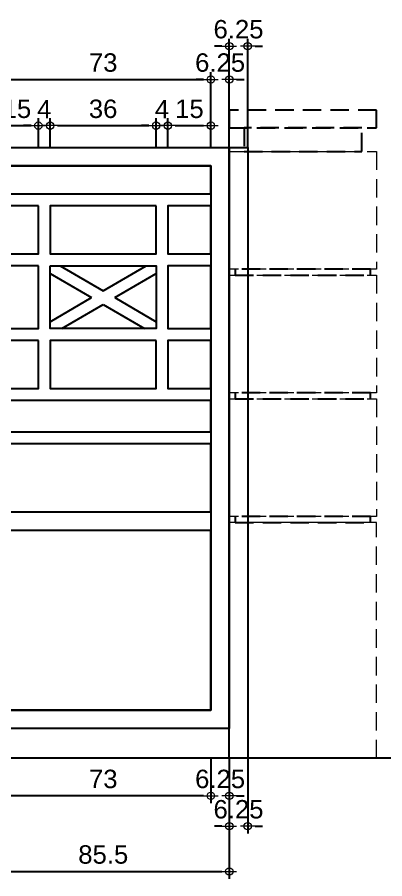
# Model space of a CAD drawing. Header units: millimetres. Extents: x -11 to 1625, y -267 to 180.
# Drawn here: x 890.11 to 895.11, y 23.24 to 34.94 of the extents above; entities that cross this region are included whole.
import ezdxf

# ---------------------------------------------------------------- set-up
doc = ezdxf.new("R2010")
doc.units = ezdxf.units.MM
doc.linetypes.add('HIDDEN', pattern=[0.375, 0.25, -0.125])
doc.layers.add('BESI', color=10, linetype='Continuous')
doc.layers.add('CONCRETE', color=8, linetype='Continuous', lineweight=5)
doc.layers.add('u', color=6, linetype='Continuous', lineweight=20)
doc.styles.get("Standard").update_dxf_attribs({"font": 'ARIALUNI.TTF'})
doc.dimstyles.new('SK-25', dxfattribs={"dimtxt": 0.25, "dimasz": 0.1, "dimexe": 0.1, "dimexo": 0, "dimgap": 0.1, "dimtad": 1, "dimdec": 0, "dimlfac": 25, "dimzin": 12, "dimdsep": 46, "dimtxsty": 'Standard', "dimblk": 'BULAT', "dimcen": 0.1, "dimclrd": 256, "dimadec": 0, "dimazin": 3, "dimtfac": 1, "dimtdec": 0, "dimtofl": 0, "dimtmove": 0, "dimatfit": 3, "dimldrblk": 'BULAT', "dimfxl": 0, "dimtolj": 1, "dimtzin": 0, "dimarcsym": 0})

# ---------------------------------------------------------------- blocks, each defined once
blk = doc.blocks.new('KOLOM PAGAR')
at = {"linetype": 'HIDDEN', "lineweight": -3}
for points in [[(1, 8.8), (-1, 8.8), (-1, 8.56), (1, 8.56)], [(0.8, 8.56), (-0.8, 8.56), (-0.8, 8.24), (0.8, 8.24)], [(0.92, 6.64), (-0.92, 6.64), (-0.92, 6.56), (0.92, 6.56)], [(0.92, 4.96), (-0.92, 4.96), (-0.92, 4.88), (0.92, 4.88)], [(0.92, 3.28), (-0.92, 3.28), (-0.92, 3.2), (0.92, 3.2)]]:
    blk.add_lwpolyline(points, close=True, dxfattribs=at)
at = {"linetype": 'HIDDEN'}
for points in [[(-1, 8.24), (1, 8.24), (1, 6.64), (-1, 6.64)], [(-1, 6.56), (1, 6.56), (1, 4.96), (-1, 4.96)], [(-1, 4.88), (1, 4.88), (1, 3.28), (-1, 3.28)], [(1, 3.2), (-1, 3.2), (-1, 0), (1, 0)]]:
    blk.add_lwpolyline(points, close=True, dxfattribs=at)
blk = doc.blocks.new('PINTU GERBNAG 3')
at = {"lineweight": 18}
for p, q in [((-1.245, 7.502), (-2.685, 7.502)), ((-1.085, 7.502), (-1.085, 6.862)), ((-2.685, 5.835), (-2.685, 6.688)), ((-1.245, 6.688), (-1.245, 5.835)), ((-1.085, 6.675), (-1.085, 5.835)), ((-1.245, 5.835), (-2.685, 5.835)), ((-1.085, 5.672), (-1.085, 5.032))]:
    blk.add_line(p, q, dxfattribs=at)
for p, q in [((-2.55, 6.688), (-1.965, 6.347)), ((-1.965, 6.347), (-1.38, 6.688)), ((-2.685, 6.582), (-2.124, 6.255)), ((-1.806, 6.255), (-1.245, 6.582)), ((-2.685, 5.927), (-2.124, 6.255)), ((-1.806, 6.255), (-1.245, 5.927)), ((-2.526, 5.835), (-1.965, 6.162)), ((-1.965, 6.162), (-1.404, 5.835))]:
    blk.add_line(p, q)
for points in [[(-0.25, 0.401), (-3.678, 0.401), (-3.678, 8.294), (-0.25, 8.294)], [(0, 0), (-0.25, 0), (-0.25, 8.294), (0, 8.294)], [(-0.5, 0.651), (-3.428, 0.651), (-3.428, 8.044), (-0.5, 8.044)], [(-0.5, 8.044), (-3.428, 8.044), (-3.428, 7.664), (-0.5, 7.664)], [(-2.845, 7.502), (-3.428, 7.502), (-3.428, 6.851), (-2.845, 6.851)], [(-1.245, 7.502), (-2.685, 7.502), (-2.685, 6.851), (-1.245, 6.851)], [(-0.5, 7.502), (-1.085, 7.502), (-1.085, 6.851), (-0.5, 6.851)], [(-2.845, 6.688), (-3.428, 6.688), (-3.428, 5.835), (-2.845, 5.835)], [(-2.685, 6.688), (-1.245, 6.688), (-1.245, 5.835), (-2.685, 5.835)], [(-0.5, 6.688), (-1.085, 6.688), (-1.085, 5.835), (-0.5, 5.835)], [(-2.845, 5.672), (-3.428, 5.672), (-3.428, 5.021), (-2.845, 5.021)], [(-1.245, 5.672), (-2.685, 5.672), (-2.685, 5.021), (-1.245, 5.021)], [(-0.5, 5.672), (-1.085, 5.672), (-1.085, 5.021), (-0.5, 5.021)], [(-0.5, 4.859), (-3.428, 4.859), (-3.428, 4.432), (-0.5, 4.432)], [(-0.5, 4.269), (-3.428, 4.269), (-3.428, 3.344), (-0.5, 3.344)], [(-0.5, 3.094), (-3.428, 3.094), (-3.428, 0.651), (-0.5, 0.651)]]:
    blk.add_lwpolyline(points, close=True)
blk = doc.blocks.new('BULAT')
for p, q in [((-1, 0), (1, 0)), ((0, -1), (0, 1))]:
    blk.add_line(p, q)
blk.add_circle((0, 0), 0.5)
blk = doc.blocks.new('*D950')
at = {"layer": 'Defpoints', "color": 0}
for p in [(892.745, 24.878), (892.995, 24.878), (892.745, 24.367)]:
    blk.add_point(p, dxfattribs=at)
at = {"layer": 'u', "color": 0, "lineweight": -2}
for p, q in [((892.745, 24.878), (892.745, 24.267)), ((892.995, 24.878), (892.995, 24.267))]:
    blk.add_line(p, q, dxfattribs=at)
at = {"layer": 'u', "lineweight": -2}
for p, q in [((892.645, 24.367), (892.545, 24.367)), ((893.095, 24.367), (893.195, 24.367))]:
    blk.add_line(p, q, dxfattribs=at)
at = {"layer": 'u', "lineweight": -2, "xscale": 0.1, "yscale": 0.1, "zscale": 0.1}
blk.add_blockref('BULAT', (892.745, 24.367), dxfattribs=at)
at = {"layer": 'u', "lineweight": -2, "xscale": 0.1, "yscale": 0.1, "zscale": 0.1, "rotation": 180}
blk.add_blockref('BULAT', (892.995, 24.367), dxfattribs=at)
at = {"layer": 'u', "color": 0, "insert": (892.87, 24.595), "char_height": 0.25, "attachment_point": 5}
blk.add_mtext('\\A1;6.25', dxfattribs=at)
blk = doc.blocks.new('*D951')
at = {"layer": 'Defpoints', "color": 0}
for p in [(892.995, 24.878), (893.245, 24.878), (892.995, 23.956)]:
    blk.add_point(p, dxfattribs=at)
at = {"layer": 'u', "color": 0, "lineweight": -2}
for p, q in [((892.995, 24.878), (892.995, 23.856)), ((893.245, 24.878), (893.245, 23.856))]:
    blk.add_line(p, q, dxfattribs=at)
at = {"layer": 'u', "lineweight": -2}
for p, q in [((892.895, 23.956), (892.795, 23.956)), ((893.345, 23.956), (893.445, 23.956))]:
    blk.add_line(p, q, dxfattribs=at)
at = {"layer": 'u', "lineweight": -2, "xscale": 0.1, "yscale": 0.1, "zscale": 0.1}
blk.add_blockref('BULAT', (892.995, 23.956), dxfattribs=at)
at = {"layer": 'u', "lineweight": -2, "xscale": 0.1, "yscale": 0.1, "zscale": 0.1, "rotation": 180}
blk.add_blockref('BULAT', (893.245, 23.956), dxfattribs=at)
at = {"layer": 'u', "color": 0, "insert": (893.12, 24.183), "char_height": 0.25, "attachment_point": 5}
blk.add_mtext('\\A1;6.25', dxfattribs=at)
blk = doc.blocks.new('*D952')
at = {"layer": 'Defpoints', "color": 0}
for p in [(889.819, 24.878), (892.745, 24.878), (889.819, 24.367)]:
    blk.add_point(p, dxfattribs=at)
at = {"layer": 'u', "color": 0, "lineweight": -2}
for p, q in [((889.819, 24.878), (889.819, 24.267)), ((892.745, 24.878), (892.745, 24.267))]:
    blk.add_line(p, q, dxfattribs=at)
at = {"layer": 'u', "lineweight": -2}
blk.add_line((892.645, 24.367), (889.919, 24.367), dxfattribs=at)
at = {"layer": 'u', "lineweight": -2, "xscale": 0.1, "yscale": 0.1, "zscale": 0.1, "rotation": 180}
blk.add_blockref('BULAT', (889.819, 24.367), dxfattribs=at)
at = {"layer": 'u', "lineweight": -2, "xscale": 0.1, "yscale": 0.1, "zscale": 0.1}
blk.add_blockref('BULAT', (892.745, 24.367), dxfattribs=at)
at = {"layer": 'u', "color": 0, "insert": (891.282, 24.595), "char_height": 0.25, "attachment_point": 5}
blk.add_mtext('\\A1;73', dxfattribs=at)
blk = doc.blocks.new('*D953')
at = {"layer": 'Defpoints', "color": 0}
for p in [(889.569, 24.878), (892.995, 24.878), (892.995, 23.341)]:
    blk.add_point(p, dxfattribs=at)
at = {"layer": 'u', "color": 0, "lineweight": -2}
for p, q in [((889.569, 24.878), (889.569, 23.241)), ((892.995, 24.878), (892.995, 23.241))]:
    blk.add_line(p, q, dxfattribs=at)
at = {"layer": 'u', "lineweight": -2}
blk.add_line((889.669, 23.341), (892.895, 23.341), dxfattribs=at)
at = {"layer": 'u', "lineweight": -2, "xscale": 0.1, "yscale": 0.1, "zscale": 0.1, "rotation": 180}
blk.add_blockref('BULAT', (889.569, 23.341), dxfattribs=at)
at = {"layer": 'u', "lineweight": -2, "xscale": 0.1, "yscale": 0.1, "zscale": 0.1}
blk.add_blockref('BULAT', (892.995, 23.341), dxfattribs=at)
at = {"layer": 'u', "color": 0, "insert": (891.282, 23.569), "char_height": 0.25, "attachment_point": 5}
blk.add_mtext('\\A1;85.5', dxfattribs=at)
blk = doc.blocks.new('*D1022')
at = {"layer": 'Defpoints', "color": 0}
for p in [(892.745, 34.095), (892.745, 33.173), (892.995, 33.173)]:
    blk.add_point(p, dxfattribs=at)
at = {"layer": 'u', "color": 0, "lineweight": -2}
for p, q in [((892.745, 33.173), (892.745, 34.195)), ((892.995, 33.173), (892.995, 34.195))]:
    blk.add_line(p, q, dxfattribs=at)
at = {"layer": 'u', "lineweight": -2}
for p, q in [((892.645, 34.095), (892.545, 34.095)), ((893.095, 34.095), (893.195, 34.095))]:
    blk.add_line(p, q, dxfattribs=at)
at = {"layer": 'u', "lineweight": -2, "xscale": 0.1, "yscale": 0.1, "zscale": 0.1}
blk.add_blockref('BULAT', (892.745, 34.095), dxfattribs=at)
at = {"layer": 'u', "lineweight": -2, "xscale": 0.1, "yscale": 0.1, "zscale": 0.1, "rotation": 180}
blk.add_blockref('BULAT', (892.995, 34.095), dxfattribs=at)
at = {"layer": 'u', "color": 0, "insert": (892.87, 34.323), "char_height": 0.25, "attachment_point": 5}
blk.add_mtext('\\A1;6.25', dxfattribs=at)
blk = doc.blocks.new('*D1023')
at = {"layer": 'Defpoints', "color": 0}
for p in [(892.995, 34.548), (892.995, 33.173), (893.245, 33.173)]:
    blk.add_point(p, dxfattribs=at)
at = {"layer": 'u', "color": 0, "lineweight": -2}
for p, q in [((892.995, 33.173), (892.995, 34.648)), ((893.245, 33.173), (893.245, 34.648))]:
    blk.add_line(p, q, dxfattribs=at)
at = {"layer": 'u', "lineweight": -2}
for p, q in [((892.895, 34.548), (892.795, 34.548)), ((893.345, 34.548), (893.445, 34.548))]:
    blk.add_line(p, q, dxfattribs=at)
at = {"layer": 'u', "lineweight": -2, "xscale": 0.1, "yscale": 0.1, "zscale": 0.1}
blk.add_blockref('BULAT', (892.995, 34.548), dxfattribs=at)
at = {"layer": 'u', "lineweight": -2, "xscale": 0.1, "yscale": 0.1, "zscale": 0.1, "rotation": 180}
blk.add_blockref('BULAT', (893.245, 34.548), dxfattribs=at)
at = {"layer": 'u', "color": 0, "insert": (893.12, 34.776), "char_height": 0.25, "attachment_point": 5}
blk.add_mtext('\\A1;6.25', dxfattribs=at)
blk = doc.blocks.new('*D1024')
at = {"layer": 'Defpoints', "color": 0}
for p in [(890.4, 33.468), (889.817, 33.173), (890.4, 33.173)]:
    blk.add_point(p, dxfattribs=at)
at = {"layer": 'u', "color": 0, "lineweight": -2}
for p, q in [((889.817, 33.173), (889.817, 33.568)), ((890.4, 33.173), (890.4, 33.568))]:
    blk.add_line(p, q, dxfattribs=at)
at = {"layer": 'u', "lineweight": -2}
blk.add_line((889.917, 33.468), (890.3, 33.468), dxfattribs=at)
at = {"layer": 'u', "lineweight": -2, "xscale": 0.1, "yscale": 0.1, "zscale": 0.1, "rotation": 180}
blk.add_blockref('BULAT', (889.817, 33.468), dxfattribs=at)
at = {"layer": 'u', "lineweight": -2, "xscale": 0.1, "yscale": 0.1, "zscale": 0.1}
blk.add_blockref('BULAT', (890.4, 33.468), dxfattribs=at)
at = {"layer": 'u', "color": 0, "insert": (890.109, 33.695), "char_height": 0.25, "attachment_point": 5}
blk.add_mtext('\\A1;15', dxfattribs=at)
blk = doc.blocks.new('*D1025')
at = {"layer": 'Defpoints', "color": 0}
for p in [(890.56, 33.468), (890.4, 33.173), (890.56, 33.173)]:
    blk.add_point(p, dxfattribs=at)
at = {"layer": 'u', "lineweight": -2}
for p, q in [((890.3, 33.468), (890.2, 33.468)), ((890.66, 33.468), (890.76, 33.468))]:
    blk.add_line(p, q, dxfattribs=at)
at = {"layer": 'u', "color": 0, "lineweight": -2}
for p, q in [((890.4, 33.173), (890.4, 33.568)), ((890.56, 33.173), (890.56, 33.568))]:
    blk.add_line(p, q, dxfattribs=at)
at = {"layer": 'u', "lineweight": -2, "xscale": 0.1, "yscale": 0.1, "zscale": 0.1}
blk.add_blockref('BULAT', (890.4, 33.468), dxfattribs=at)
at = {"layer": 'u', "lineweight": -2, "xscale": 0.1, "yscale": 0.1, "zscale": 0.1, "rotation": 180}
blk.add_blockref('BULAT', (890.56, 33.468), dxfattribs=at)
at = {"layer": 'u', "color": 0, "insert": (890.48, 33.693), "char_height": 0.25, "attachment_point": 5}
blk.add_mtext('\\A1;4', dxfattribs=at)
blk = doc.blocks.new('*D1026')
at = {"layer": 'Defpoints', "color": 0}
for p in [(892, 33.468), (890.56, 33.173), (892, 33.173)]:
    blk.add_point(p, dxfattribs=at)
at = {"layer": 'u', "color": 0, "lineweight": -2}
for p, q in [((890.56, 33.173), (890.56, 33.568)), ((892, 33.173), (892, 33.568))]:
    blk.add_line(p, q, dxfattribs=at)
at = {"layer": 'u', "lineweight": -2}
blk.add_line((890.66, 33.468), (891.9, 33.468), dxfattribs=at)
at = {"layer": 'u', "lineweight": -2, "xscale": 0.1, "yscale": 0.1, "zscale": 0.1, "rotation": 180}
blk.add_blockref('BULAT', (890.56, 33.468), dxfattribs=at)
at = {"layer": 'u', "lineweight": -2, "xscale": 0.1, "yscale": 0.1, "zscale": 0.1}
blk.add_blockref('BULAT', (892, 33.468), dxfattribs=at)
at = {"layer": 'u', "color": 0, "insert": (891.28, 33.695), "char_height": 0.25, "attachment_point": 5}
blk.add_mtext('\\A1;36', dxfattribs=at)
blk = doc.blocks.new('*D1027')
at = {"layer": 'Defpoints', "color": 0}
for p in [(892.16, 33.468), (892, 33.173), (892.16, 33.173)]:
    blk.add_point(p, dxfattribs=at)
at = {"layer": 'u', "lineweight": -2}
for p, q in [((891.9, 33.468), (891.8, 33.468)), ((892.26, 33.468), (892.36, 33.468))]:
    blk.add_line(p, q, dxfattribs=at)
at = {"layer": 'u', "color": 0, "lineweight": -2}
for p, q in [((892, 33.173), (892, 33.568)), ((892.16, 33.173), (892.16, 33.568))]:
    blk.add_line(p, q, dxfattribs=at)
at = {"layer": 'u', "lineweight": -2, "xscale": 0.1, "yscale": 0.1, "zscale": 0.1}
blk.add_blockref('BULAT', (892, 33.468), dxfattribs=at)
at = {"layer": 'u', "lineweight": -2, "xscale": 0.1, "yscale": 0.1, "zscale": 0.1, "rotation": 180}
blk.add_blockref('BULAT', (892.16, 33.468), dxfattribs=at)
at = {"layer": 'u', "color": 0, "insert": (892.08, 33.693), "char_height": 0.25, "attachment_point": 5}
blk.add_mtext('\\A1;4', dxfattribs=at)
blk = doc.blocks.new('*D1028')
at = {"layer": 'Defpoints', "color": 0}
for p in [(892.745, 33.468), (892.16, 33.173), (892.745, 33.173)]:
    blk.add_point(p, dxfattribs=at)
at = {"layer": 'u', "color": 0, "lineweight": -2}
for p, q in [((892.16, 33.173), (892.16, 33.568)), ((892.745, 33.173), (892.745, 33.568))]:
    blk.add_line(p, q, dxfattribs=at)
at = {"layer": 'u', "lineweight": -2}
blk.add_line((892.26, 33.468), (892.645, 33.468), dxfattribs=at)
at = {"layer": 'u', "lineweight": -2, "xscale": 0.1, "yscale": 0.1, "zscale": 0.1, "rotation": 180}
blk.add_blockref('BULAT', (892.16, 33.468), dxfattribs=at)
at = {"layer": 'u', "lineweight": -2, "xscale": 0.1, "yscale": 0.1, "zscale": 0.1}
blk.add_blockref('BULAT', (892.745, 33.468), dxfattribs=at)
at = {"layer": 'u', "color": 0, "insert": (892.453, 33.695), "char_height": 0.25, "attachment_point": 5}
blk.add_mtext('\\A1;15', dxfattribs=at)
blk = doc.blocks.new('*D1029')
at = {"layer": 'Defpoints', "color": 0}
for p in [(892.745, 34.095), (889.817, 33.173), (892.745, 33.173)]:
    blk.add_point(p, dxfattribs=at)
at = {"layer": 'u', "color": 0, "lineweight": -2}
for p, q in [((889.817, 33.173), (889.817, 34.195)), ((892.745, 33.173), (892.745, 34.195))]:
    blk.add_line(p, q, dxfattribs=at)
at = {"layer": 'u', "lineweight": -2}
blk.add_line((889.917, 34.095), (892.645, 34.095), dxfattribs=at)
at = {"layer": 'u', "lineweight": -2, "xscale": 0.1, "yscale": 0.1, "zscale": 0.1, "rotation": 180}
blk.add_blockref('BULAT', (889.817, 34.095), dxfattribs=at)
at = {"layer": 'u', "lineweight": -2, "xscale": 0.1, "yscale": 0.1, "zscale": 0.1}
blk.add_blockref('BULAT', (892.745, 34.095), dxfattribs=at)
at = {"layer": 'u', "color": 0, "insert": (891.281, 34.323), "char_height": 0.25, "attachment_point": 5}
blk.add_mtext('\\A1;73', dxfattribs=at)

msp = doc.modelspace()

# ---------------------------------------------------------------- linework, layer by layer
msp.add_lwpolyline([(899.2596857, 24.8782365), (871.5140916, 24.8782365)])

# ---------------------------------------------------------------- block references
at = {"layer": 'BESI'}
msp.add_blockref('PINTU GERBNAG 3', (893.245008, 24.8782365), dxfattribs=at)
at = {"layer": 'CONCRETE'}
msp.add_blockref('KOLOM PAGAR', (893.9950913, 24.8782365), dxfattribs=at)

# ---------------------------------------------------------------- dimensions: what is measured, and where the dimension line sits
at = {"layer": 'u'}
for base, p1, p2, picture, middle in [((892.995008, 34.5483243), (893.245008, 33.1726835), (892.995008, 33.1726835), '*D1023', (893.120008, 34.5483243)), ((892.7450913, 34.0953991), (892.9950913, 33.1726835), (892.7450913, 33.1726835), '*D1022', (892.8700913, 34.0953991)), ((892.7450913, 24.3668787), (892.9950913, 24.8782365), (892.7450913, 24.8782365), '*D950', (892.8700913, 24.3668787)), ((892.9950913, 23.9555209), (893.2450913, 24.8782365), (892.9950913, 24.8782365), '*D951', (893.1200913, 23.9555209))]:
    dim = msp.add_linear_dim(base=base, p1=p1, p2=p2, dimstyle='SK-25', override={"dimdec": 2}, dxfattribs=at)
    dim.commit()
    dim.dimension.update_dxf_attribs({"geometry": picture, "text_midpoint": middle, "dimtype": 160})
for base, p1, p2, picture, middle in [((892.7450913, 34.0953991), (889.8169562, 33.1726835), (892.7450913, 33.1726835), '*D1029', (891.2810237, 34.3231277)), ((890.4001559, 33.4677144), (889.8169562, 33.1726835), (890.4001559, 33.1726835), '*D1024', (890.108556, 33.6954429)), ((892.0001559, 33.4677144), (890.5601559, 33.1726835), (892.0001559, 33.1726835), '*D1026', (891.2801559, 33.6954429)), ((892.7450913, 33.4677144), (892.1601559, 33.1726835), (892.7450913, 33.1726835), '*D1028', (892.4526236, 33.6954429))]:
    dim = msp.add_linear_dim(base=base, p1=p1, p2=p2, dimstyle='SK-25', dxfattribs=at)
    dim.commit()
    dim.dimension.update_dxf_attribs({"geometry": picture, "text_midpoint": middle})
for base, p1, p2, picture, middle in [((890.5601559, 33.4677144), (890.4001559, 33.1726835), (890.5601559, 33.1726835), '*D1025', (890.4801559, 33.4677144)), ((892.1601559, 33.4677144), (892.0001559, 33.1726835), (892.1601559, 33.1726835), '*D1027', (892.0801559, 33.4677144)), ((889.8186866, 24.3668787), (892.7450913, 24.8782365), (889.8186866, 24.8782365), '*D952', (891.2818889, 24.3668787))]:
    dim = msp.add_linear_dim(base=base, p1=p1, p2=p2, dimstyle='SK-25', dxfattribs=at)
    dim.commit()
    dim.dimension.update_dxf_attribs({"geometry": picture, "text_midpoint": middle, "dimtype": 160})
dim = msp.add_linear_dim(base=(892.9950913, 23.340897), p1=(889.5686866, 24.8782365), p2=(892.9950913, 24.8782365), text='85.5', dimstyle='SK-25', dxfattribs=at)
dim.commit()
dim.dimension.update_dxf_attribs({"geometry": '*D953', "text_midpoint": (891.2818889, 23.5686255)})

doc.saveas('drawing.dxf')
